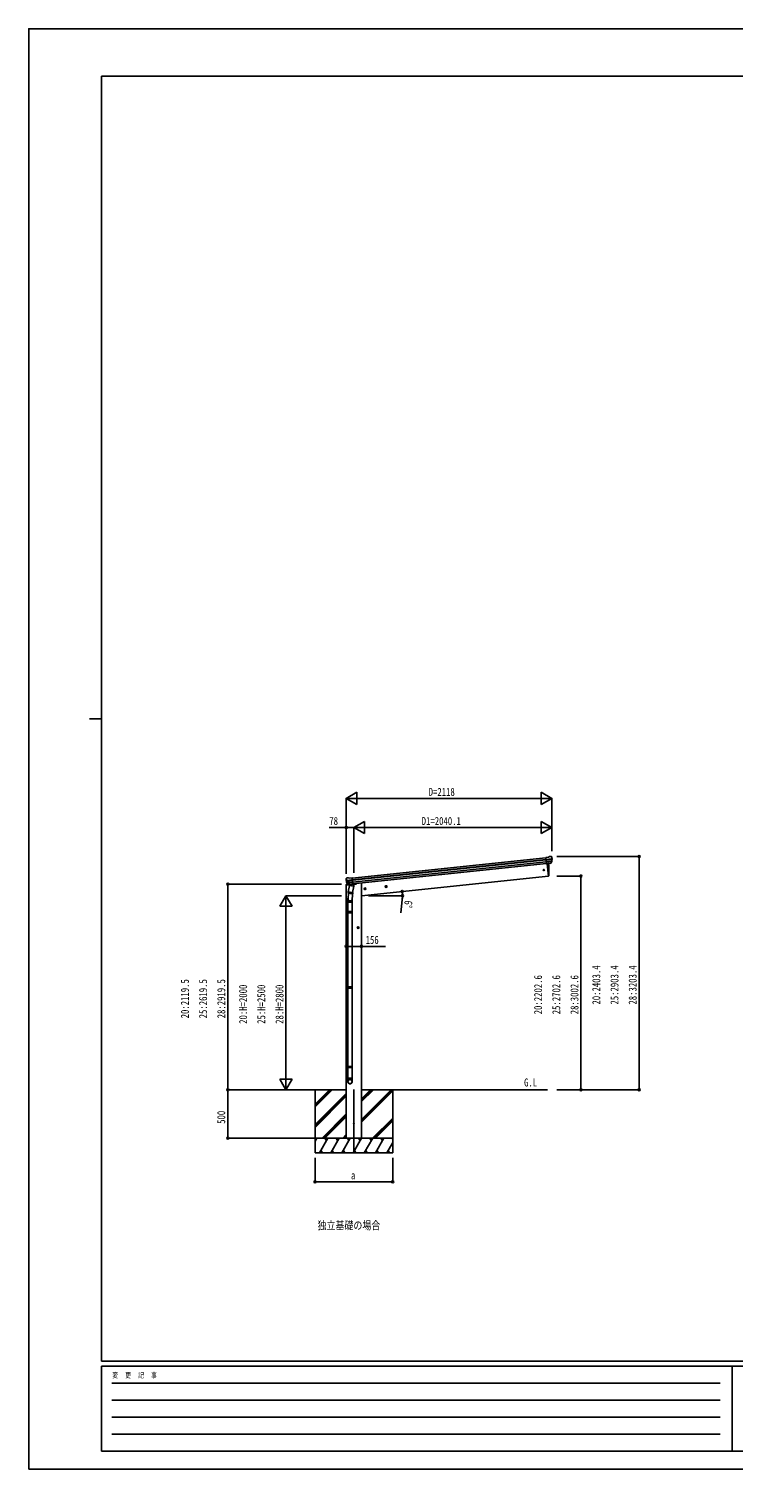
# Model space of a CAD drawing. Units: millimetres, scale not verified. Extents: x -10512 to 10512, y -7425 to 7425.
# Drawn here: x -10512 to -3253, y -7425 to 7425 of the extents above; entities that cross this region are included whole.
import ezdxf
from ezdxf.enums import TextEntityAlignment as Align

# ---------------------------------------------------------------- set-up
doc = ezdxf.new("R2010")
doc.units = ezdxf.units.MM
doc.header["$LTSCALE"] = 30
for name, color, linetype in [('0-2_USER1', 3, 'Continuous'), ('0-3_YKK_12', 2, 'Continuous'), ('0-4_YKK_13', 4, 'Continuous'), ('0-5_YKK_A1', 4, 'Continuous'), ('0-6_YKK_D', 6, 'Continuous'), ('0-7_YKK_ZWAK', 7, 'Continuous')]:
    doc.layers.add(name, color=color, linetype=linetype)
doc.styles.add('ＭＳ ゴシック', font='')
doc.styles.get('ＭＳ ゴシック').set_extended_font_data('MS Gothic')

msp = doc.modelspace()

# ---------------------------------------------------------------- linework, layer by layer
at = {"layer": '0-3_YKK_12'}
msp.add_line((-7162.45, -3510), (-7162.45, -4165), dxfattribs=at)
at = {"layer": '0-4_YKK_13'}
for p, q in [((-5157.89, -1115.92), (-5184.42, -1118.71)), ((-5177.63, -1183.26), (-5184.42, -1118.71)), ((-5182.26, -1139.24), (-5122.52, -1132.96)), ((-5122.04, -1138.83), (-5181.64, -1145.09)), ((-5122.88, -1155.58), (-5179.91, -1161.58)), ((-5124.27, -1160.24), (-5179.44, -1166.04)), ((-5134.28, -1178.48), (-5177.66, -1183.04)), ((-5177.63, -1183.26), (-5167.69, -1182.22)), ((-5170.75, -1182.54), (-5157.36, -1309.93)), ((-5167.69, -1182.22), (-5167.41, -1182.28)), ((-5167.41, -1182.28), (-5142.08, -1179.62)), ((-5142.08, -1179.62), (-5141.83, -1179.5)), ((-5141.83, -1179.5), (-5134.14, -1178.69)), ((-5132.83, -1176.82), (-5123.38, -1158.52)), ((-5131.77, -1177.25), (-5121.65, -1158.99)), ((-5131.58, -1107.12), (-5131.58, -1107.12)), ((-5127.91, -1108.21), (-5127.91, -1108.21)), ((-5127.91, -1108.21), (-5123.59, -1111.71)), ((-5123.59, -1111.71), (-5122.73, -1112.4)), ((-5121.34, -1116.1), (-5121.65, -1114.25)), ((-7241.45, -1334.3), (-7242.15, -1335.16)), ((-7237.95, -1329.98), (-7241.45, -1334.3)), ((-7237.95, -1329.98), (-7237.95, -1329.98)), ((-7234.6, -1328.16), (-7234.59, -1328.16)), ((-7207.02, -1331.29), (-7180.5, -1328.51)), ((-7173.72, -1393.06), (-7180.5, -1328.51)), ((-5157.36, -1309.93), (-5155.31, -1309.64)), ((-7242.45, -1397.66), (-7243.35, -1404.49)), ((-7243.35, -1404.49), (-7209.62, -1400.95)), ((-7242.74, -1339.07), (-7242.82, -1337.2)), ((-7222.94, -1393.3), (-7239.79, -1395.07)), ((-7178.34, -1349.04), (-7238.08, -1355.31)), ((-7237.33, -1361.15), (-7177.73, -1354.89)), ((-7219.82, -1396.71), (-7233.52, -1380.96)), ((-7233.03, -1377.37), (-7176, -1371.37)), ((-7218.88, -1396.07), (-7231.93, -1380.14)), ((-7230.7, -1381.64), (-7175.53, -1375.84)), ((-7222.22, -1483.9), (-7219.73, -1471.65)), ((-7206.38, -1406), (-7219.74, -1471.65)), ((-7174.86, -1480.78), (-7219.74, -1471.65)), ((-7209.52, -1396.82), (-7217.21, -1397.63)), ((-7217.12, -1397.39), (-7173.74, -1392.83)), ((-7216.37, -1397.63), (-7214.8, -1397.47)), ((-7214.8, -1397.47), (-7177.26, -1393.52)), ((-7213.01, -1397.93), (-7213.16, -1398.66)), ((-7212.54, -1399.79), (-7187.79, -1409.54)), ((-7209.25, -1396.89), (-7209.52, -1396.82)), ((-7183.92, -1394.22), (-7209.25, -1396.89)), ((-7161.5, -1415.13), (-7206.38, -1406)), ((-7204.21, -1403.08), (-7204.87, -1406.31)), ((-7183.4, -1394.55), (-7186.32, -1408.9)), ((-7183.66, -1394.1), (-7183.92, -1394.22)), ((-7173.72, -1393.06), (-7183.66, -1394.1)), ((-7174.43, -1478.64), (-7181.08, -1546.39)), ((-7174.87, -1480.78), (-7177.41, -1493.25)), ((-7177.26, -1393.52), (-7175.7, -1393.36)), ((-7174.86, -1480.78), (-7161.5, -1415.13)), ((-7173.88, -1391.48), (-7172.96, -1391.66)), ((-7172.96, -1391.66), (-7161.75, -1408.59)), ((-7169.6, -1396.74), (-7140.33, -1393.66)), ((-7161.75, -1408.59), (-7163.02, -1414.82)), ((-7135.47, -1386.11), (-7135.9, -1389.34)), ((-7225.04, -1579.82), (-7225.04, -1545.47)), ((-7179.04, -1579.82), (-7225.04, -1579.82)), ((-7223.04, -1579.82), (-7223.04, -1676.57)), ((-7217.33, -1486.94), (-7222.89, -1542.66)), ((-7222.01, -1485.3), (-7222.01, -1485.3)), ((-7220.67, -1486.26), (-7179.71, -1494.59)), ((-7181.04, -1579.82), (-7181.04, -1676.57)), ((-7179.04, -1545.17), (-7179.04, -1579.82)), ((-7225.04, -1678.57), (-7224.04, -1676.57)), ((-7179.04, -1678.57), (-7225.04, -1678.57)), ((-7179.04, -1686.57), (-7225.04, -1686.57)), ((-7180.04, -1676.57), (-7224.04, -1676.57)), ((-7180.04, -1688.57), (-7224.04, -1688.57)), ((-7223.04, -1688.57), (-7223.04, -2452.45)), ((-7181.04, -1688.57), (-7181.04, -2452.45)), ((-7179.04, -1678.57), (-7180.04, -1676.57)), ((-7179.04, -1686.57), (-7180.04, -1688.57)), ((-7179.04, -1678.57), (-7179.04, -1686.57)), ((-7225.04, -2454.45), (-7224.04, -2452.45)), ((-7179.04, -2454.45), (-7225.04, -2454.45)), ((-7179.04, -2462.45), (-7225.04, -2462.45)), ((-7180.04, -2452.45), (-7224.04, -2452.45)), ((-7180.04, -2464.45), (-7224.04, -2464.45)), ((-7223.04, -2464.45), (-7223.04, -3272.94)), ((-7181.04, -2464.45), (-7181.04, -3272.94)), ((-7179.04, -2454.45), (-7180.04, -2452.45)), ((-7179.04, -2462.45), (-7180.04, -2464.45)), ((-7179.04, -2454.45), (-7179.04, -2462.45)), ((-7225.04, -3274.94), (-7224.04, -3272.94)), ((-7179.04, -3274.94), (-7225.04, -3274.94)), ((-7179.04, -3282.94), (-7225.04, -3282.94)), ((-7225.04, -3429.08), (-7225.04, -3394.94)), ((-7179.04, -3394.94), (-7225.04, -3394.94)), ((-7180.04, -3272.94), (-7224.04, -3272.94)), ((-7180.04, -3284.94), (-7224.04, -3284.94)), ((-7223.04, -3284.94), (-7223.04, -3394.94)), ((-7181.04, -3284.94), (-7181.04, -3394.94)), ((-7179.04, -3274.94), (-7180.04, -3272.94)), ((-7179.04, -3282.94), (-7180.04, -3284.94)), ((-7179.04, -3274.94), (-7179.04, -3282.94)), ((-7179.04, -3429.08), (-7179.04, -3394.94))]:
    msp.add_line(p, q, dxfattribs=at)
for points in [[(-5157.89, -1115.92), (-5146.3, -1108.95), (-5146.29, -1108.95)], [(-5145.06, -1108.54), (-5145.06, -1108.54), (-5131.58, -1107.12)], [(-7221.11, -1326.74), (-7221.11, -1326.74), (-7234.59, -1328.16)], [(-7207.02, -1331.29), (-7219.82, -1326.89), (-7219.82, -1326.89)], [(-7225.04, -1678.57), (-7225.04, -1686.57), (-7224.04, -1688.57)], [(-7225.04, -2454.45), (-7225.04, -2462.45), (-7224.04, -2464.45)], [(-7225.04, -3274.94), (-7225.04, -3282.94), (-7224.04, -3284.94)]]:
    msp.add_lwpolyline(points, dxfattribs=at)
for centre, radius in [((-5204.15, -1247.38), 6.5), ((-7162.45, -3862.5), 4.5)]:
    msp.add_circle(centre, radius, dxfattribs=at)
for centre, radius, start, end in [((-6051.96, -1269.72), 900, 357.63919, 5.64986), ((-5144.75, -1111.52), 3, 96.02369, 120.97631), ((-5134.39, -1175.8), 2.99, 285.2717, 331.00739), ((-5131.06, -1112.1), 5, 51.04426, 95.95574), ((-5314.9, -1137.75), 192.44, 1.4271, 6.57578), ((-5126.04, -1157.14), 3, 332.69111, 354.20009), ((-5322.24, -1137.22), 200.2, 354.20009, 359.53883), ((-5077.25, -1130.85), 45.32, 182.67122, 185.64518), ((-5121.85, -1140.17), 1.35, 95.1605, 97.91927), ((-5119.25, -1138.61), 2.74, 179.02151, 184.43412), ((-5124.28, -1157.54), 3, 331, 354.13916), ((-5322.24, -1137.22), 202, 354.13916, 6), ((-7234.07, -1333.13), 5, 96.04426, 140.95574), ((-7220.79, -1329.72), 3, 71.02369, 95.97631), ((-5155.72, -1306.67), 3, 278, 357.63919), ((-7041.84, -1317.95), 202, 186, 197.86084), ((-7239.47, -1398.05), 3, 96, 172.5), ((-7048.91, -1320), 192.44, 185.42422, 190.5729), ((-7282.8, -1362.66), 45.32, 6.35482, 9.32878), ((-7240.11, -1361.52), 2.74, 7.56588, 12.97849), ((-7237.24, -1362.5), 1.35, 94.08073, 96.8395), ((-7041.84, -1317.95), 200.2, 192.46117, 197.79991), ((-7231.25, -1378.99), 3, 197.86084, 221), ((-7229.61, -1378.24), 3, 197.79991, 219.30889), ((-7220.32, -1484.32), 1.95, 167.54017, 209.97766), ((-7217.56, -1394.75), 2.99, 220.99261, 266.7283), ((-7216.42, -1397.14), 0.5, 240.73754, 276), ((-7213.5, -1397.83), 0.5, 348.5, 96), ((-7212.18, -1398.86), 1, 168.5, 248.5), ((-7187.32, -1408.63), 1.03, 242.53897, 344.46569), ((-7182.82, -1394.71), 0.604, 93.09842, 164.70595), ((-7175.75, -1392.86), 0.5, 276, 311.26246), ((-7140.85, -1388.69), 5, 276, 352.5), ((-7195.04, -1545.47), 30, 177.45142, 180), ((-7220.27, -1484.3), 2, 209.90962, 258.5), ((-7179.31, -1492.63), 2, 258.5, 341.96843)]:
    msp.add_arc(centre, radius, start, end, dxfattribs=at)
for centre, major_axis, ratio, start_param, end_param in [((-5134.59, -1175.5), (-0.11, 3), 0.642905, 3.24593831, 4.20392797), ((-5134.46, -1175.7), (1.66, -2.51), 0.997631, 5.80419048, 5.89294842), ((-5134.53, -1175.59), (3.53, -2.11), 0.650902, 5.25614477, 5.32895537), ((-5132.16, -1175.24), (1.08, 3.13), 0.040856, 2.11350352, 2.14162489), ((-5123.6, -1115.71), (-0.87, 5.91), 0.020485, 0.67143203, 1.56913061), ((-5129, -1111.19), (5.88, -1.31), 0.24881, 0.46058498, 0.46410383), ((-5124.62, -1114.74), (-2.34, 1.9), 0.995767, 3.98597162, 4.71238898), ((-5319.93, -1159.16), (-20.92, 199.05), 0.994373, 4.71137894, 4.7277536), ((-7239.82, -1337.05), (1.9, 2.34), 0.995767, 1.57079633, 2.29721369), ((-7236.27, -1332.67), (-5.48, -2.51), 0.24881, 5.81908147, 5.82260033), ((-7240.61, -1338.21), (-0.38, 5.97), 0.020485, 4.7140547, 5.61175327), ((-7039.54, -1339.9), (-20.92, 199.05), 0.994373, 1.55543171, 1.57180637), ((-7219.86, -1394.67), (-1.71, 2.84), 0.040856, 4.14156042, 4.16968179), ((-7217.43, -1394.41), (-0.51, 2.96), 0.642905, 2.07925734, 3.03724699), ((-7217.47, -1394.52), (-3.02, -2.79), 0.650902, 0.95422993, 1.02704053), ((-7217.52, -1394.64), (-1.1, -2.8), 0.997631, 0.39023689, 0.47899483), ((-7202.04, -1545.17), (23, 0), 0.996195, 2.62193603, 6.60747969), ((-7202.04, -1545.17), (21, 0), 0.996195, 3.02154981, 6.2247991), ((-7202.04, -3427.34), (-23, 0), 0.996195, 3.14159265, 6.28318531), ((-7202.04, -3429.08), (-23, 0), 0.996195, 3.14159265, 6.28318531), ((-7202.04, -3429.08), (0, -23.43), 0.981806, 4.71238898, 7.85398163)]:
    msp.add_ellipse(centre, major_axis=major_axis, ratio=ratio, start_param=start_param, end_param=end_param, dxfattribs=at)
msp.add_ellipse((-7202.04, -3429.08), major_axis=(21, 0), ratio=0.996195, dxfattribs=at)
at = {"layer": '0-5_YKK_A1'}
for p, q in [((-7180.29, -1330.5), (-5184.21, -1120.7)), ((-7178.31, -1349.39), (-5182.22, -1139.59)), ((-7177.88, -1353.57), (-5181.78, -1143.77)), ((-7175.78, -1373.43), (-5179.69, -1163.63)), ((-5177.94, -1180.37), (-7174.02, -1390.17)), ((-5170.75, -1182.54), (-5157.36, -1309.93)), ((-5157.36, -1309.93), (-7084.7, -1512.5)), ((-7240.2, -1404.16), (-7240.2, -4012.44)), ((-7084.7, -1383.5), (-7084.7, -4012.44)), ((-7038.54, -1440.28), (-7058.43, -1442.37)), ((-7049.27, -1433.86), (-7055.34, -1438.27)), ((-7055.34, -1438.27), (-7054.56, -1445.74)), ((-7054.56, -1445.74), (-7047.7, -1448.79)), ((-7047.44, -1451.27), (-7049.53, -1431.38)), ((-7042.41, -1436.91), (-7049.27, -1433.86)), ((-6819.74, -1417.28), (-6839.64, -1419.37)), ((-6830.47, -1410.86), (-6836.55, -1415.28)), ((-6836.55, -1415.28), (-6835.76, -1422.74)), ((-6835.76, -1422.74), (-6828.91, -1425.79)), ((-6828.64, -1428.27), (-6830.74, -1408.38)), ((-6823.62, -1413.92), (-6830.47, -1410.86)), ((-7108.7, -1842.05), (-7128.7, -1842.05)), ((-7118.7, -1834.55), (-7125.2, -1838.3)), ((-7125.2, -1838.3), (-7125.2, -1845.8)), ((-7125.2, -1845.8), (-7118.7, -1849.56)), ((-7118.7, -1852.05), (-7118.7, -1832.05)), ((-7112.2, -1838.3), (-7118.7, -1834.55)), ((-7691.34, -3512.5), (-7240.2, -3512.5)), ((-7562.45, -3512.5), (-7562.45, -4162.5)), ((-7562.45, -3689.07), (-7385.88, -3512.5)), ((-7562.45, -3674.93), (-7400.02, -3512.5)), ((-7562.45, -3660.79), (-7414.16, -3512.5)), ((-7562.45, -3872.92), (-7240.2, -3550.67)), ((-7084.7, -3512.5), (-5165.76, -3512.5)), ((-7084.7, -3833.58), (-6763.62, -3512.5)), ((-7084.7, -3819.43), (-6777.76, -3512.5)), ((-7084.7, -3635.59), (-6961.61, -3512.5)), ((-7084.7, -3621.44), (-6975.75, -3512.5)), ((-7084.7, -3607.3), (-6989.9, -3512.5)), ((-7084.7, -3847.72), (-6762.45, -3525.47)), ((-6762.45, -3512.5), (-6762.45, -4162.5)), ((-7562.45, -3887.06), (-7240.2, -3564.81)), ((-7562.45, -3901.2), (-7240.2, -3578.95)), ((-7489.84, -4012.44), (-7240.2, -3762.8)), ((-7475.7, -4012.44), (-7240.2, -3776.94)), ((-7461.56, -4012.44), (-7240.2, -3791.09)), ((-6969.34, -4012.44), (-6762.45, -3805.55)), ((-6955.2, -4012.44), (-6762.45, -3819.69)), ((-6941.06, -4012.44), (-6762.45, -3833.84)), ((-7277.71, -4012.44), (-7240.2, -3974.93)), ((-7263.57, -4012.44), (-7240.2, -3989.08)), ((-7249.42, -4012.44), (-7240.2, -4003.22)), ((-7562.45, -4041.44), (-7545.74, -4012.5)), ((-6762.45, -4012.5), (-7562.45, -4012.5)), ((-7516.87, -4162.5), (-7430.27, -4012.5)), ((-7501.88, -4136.52), (-7486.88, -4162.5)), ((-7445.27, -4038.48), (-7460.27, -4012.5)), ((-7401.4, -4162.5), (-7314.8, -4012.5)), ((-7386.41, -4136.52), (-7371.41, -4162.5)), ((-7329.8, -4038.48), (-7344.8, -4012.5)), ((-7285.93, -4162.5), (-7199.33, -4012.5)), ((-7270.94, -4136.52), (-7255.94, -4162.5)), ((-7214.33, -4038.48), (-7229.33, -4012.5)), ((-7170.46, -4162.5), (-7083.86, -4012.5)), ((-7155.46, -4136.52), (-7140.46, -4162.5)), ((-7098.86, -4038.48), (-7113.86, -4012.5)), ((-7054.99, -4162.5), (-6968.39, -4012.5)), ((-7039.99, -4136.52), (-7025, -4162.5)), ((-6983.39, -4038.48), (-6998.39, -4012.5)), ((-6939.53, -4162.5), (-6852.92, -4012.5)), ((-6924.53, -4136.52), (-6909.53, -4162.5)), ((-6867.92, -4038.48), (-6882.92, -4012.5)), ((-6824.06, -4162.5), (-6762.45, -4055.8)), ((-6809.06, -4136.52), (-6794.06, -4162.5)), ((-6762.45, -4021.17), (-6767.45, -4012.5)), ((-6762.45, -4162.5), (-7562.45, -4162.5))]:
    msp.add_line(p, q, dxfattribs=at)
for points in [[(-7047.7, -1448.79), (-7041.63, -1444.38), (-7042.41, -1436.91)], [(-6828.91, -1425.79), (-6822.83, -1421.38), (-6823.62, -1413.92)], [(-7118.7, -1849.56), (-7112.2, -1845.8), (-7112.2, -1838.3)]]:
    msp.add_lwpolyline(points, dxfattribs=at)
for centre, radius in [((-7048.48, -1441.32), 8.5), ((-7048.48, -1441.32), 7.7), ((-7048.48, -1441.32), 6.5), ((-6829.69, -1418.33), 8.5), ((-6829.69, -1418.33), 7.7), ((-6829.69, -1418.33), 6.5), ((-7118.7, -1842.05), 8.5), ((-7118.7, -1842.05), 7.7), ((-7118.7, -1842.05), 6.5)]:
    msp.add_circle(centre, radius, dxfattribs=at)
at = {"layer": '0-6_YKK_D'}
for p, q in [((-7240.7, -509.1), (-7132.45, -446.6)), ((-7240.7, -1276.52), (-7240.7, -508.1)), ((-7240.7, -509.1), (-7132.45, -571.6)), ((-7240.7, -509.1), (-7024.19, -509.1)), ((-7132.45, -571.6), (-7132.45, -446.6)), ((-7115.7, -509.1), (-5247.32, -509.1)), ((-5122.32, -509.1), (-5338.82, -509.1)), ((-5122.32, -509.1), (-5230.57, -446.6)), ((-5230.57, -446.6), (-5230.57, -571.6)), ((-5122.32, -509.1), (-5230.57, -571.6)), ((-5122.32, -1053.78), (-5122.32, -508.1)), ((-7240.2, -1286.52), (-7240.2, -808.1)), ((-7162.45, -809.1), (-7054.2, -746.6)), ((-7162.45, -1278.35), (-7162.45, -808.1)), ((-7162.45, -1277.35), (-7162.45, -808.1)), ((-7162.45, -809.1), (-7054.2, -871.6)), ((-7162.45, -809.1), (-6945.94, -809.1)), ((-7054.2, -871.6), (-7054.2, -746.6)), ((-7037.45, -809.1), (-5247.32, -809.1)), ((-5122.32, -809.1), (-5338.82, -809.1)), ((-5122.32, -809.1), (-5230.57, -746.6)), ((-5230.57, -746.6), (-5230.57, -871.6)), ((-5122.32, -809.1), (-5230.57, -871.6)), ((-5122.32, -1052.78), (-5122.32, -808.1)), ((-5071.48, -1109.1), (-4221.32, -1109.1)), ((-4222.32, -1109.1), (-4222.32, -3512.5)), ((-5071.48, -1309.93), (-4821.32, -1309.93)), ((-4822.32, -1309.93), (-4822.32, -3512.5)), ((-7290.7, -1393.01), (-8463.45, -1393.01)), ((-8462.45, -1393.01), (-8462.45, -3512.5)), ((-7862.45, -1512.5), (-7924.95, -1620.75)), ((-7924.95, -1620.75), (-7799.95, -1620.75)), ((-7290.7, -1512.5), (-7863.45, -1512.5)), ((-7862.45, -1512.5), (-7799.95, -1620.75)), ((-7862.45, -1512.5), (-7862.45, -1729.01)), ((-7010.34, -1512.5), (-6660.79, -1512.5)), ((-6663.92, -1554.95), (-6677.37, -1688.27)), ((-7862.45, -1637.5), (-7862.45, -3387.5)), ((-7862.45, -3512.5), (-7924.95, -3404.25)), ((-7799.95, -3404.25), (-7924.95, -3404.25)), ((-7862.45, -3512.5), (-7862.45, -3295.99)), ((-7862.45, -3512.5), (-7799.95, -3404.25)), ((-7692.34, -3512.5), (-8463.45, -3512.5)), ((-7692.09, -3512.56), (-8463.45, -3512.56)), ((-8462.45, -3512.56), (-8462.45, -4012.56)), ((-7692.34, -3512.5), (-7863.45, -3512.5)), ((-5071.48, -3512.5), (-4821.32, -3512.5)), ((-5070.48, -3512.5), (-4221.32, -3512.5)), ((-7563.45, -4012.56), (-8463.45, -4012.56)), ((-7562.45, -4213.5), (-7562.45, -4463.5)), ((-6762.45, -4213.5), (-6762.45, -4463.5)), ((-7562.45, -4462.5), (-6762.45, -4462.5))]:
    msp.add_line(p, q, dxfattribs=at)
for points in [[(-7162.45, -809.1), (-7240.2, -809.1), (-7416.7, -809.1)], [(-7240.2, -2034.65), (-7084.7, -2034.65), (-6836.2, -2034.65)]]:
    msp.add_lwpolyline(points, dxfattribs=at)
for centre in [(-7240.2, -809.1), (-4222.32, -1109.1), (-4822.32, -1309.93), (-8462.45, -1393.01), (-6664.1, -1468.29), (-6661.79, -1512.5), (-7240.2, -2034.65), (-7084.7, -2034.65), (-8462.45, -3512.5), (-8462.45, -3512.56), (-4822.32, -3512.5), (-4222.32, -3512.5), (-8462.45, -4012.56), (-7562.45, -4462.5), (-6762.45, -4462.5)]:
    msp.add_circle(centre, 10.62, dxfattribs=at)
for start, end in [(0, 6), (354.23974, 0)]:
    msp.add_arc((-7084.7, -1512.5), 422.91, start, end, dxfattribs=at)
at = {"layer": '0-7_YKK_ZWAK'}
for p, q in [((9737.55, 6937.5), (-9762.45, 6937.5)), ((-9762.45, -6312.5), (-9762.45, 6937.5)), ((-9887.45, 312.5), (-9762.45, 312.5)), ((9737.55, -6312.5), (-9762.45, -6312.5)), ((-3262.45, -6362.5), (-9762.45, -6362.5)), ((-9762.45, -7237.5), (-9762.45, -6362.5)), ((-3262.45, -6362.5), (-3262.45, -7237.5)), ((-12.45, -6362.5), (-3262.45, -6362.5)), ((-9656.2, -6537.5), (-3387.45, -6537.5)), ((-9656.2, -6712.5), (-3387.45, -6712.5)), ((-9656.2, -6887.5), (-3387.45, -6887.5)), ((-9656.2, -7062.5), (-3387.45, -7062.5)), ((-9762.45, -7237.5), (-3262.45, -7237.5)), ((-3262.45, -7237.5), (-12.45, -7237.5))]:
    msp.add_line(p, q, dxfattribs=at)
msp.add_lwpolyline([(-10512.5, -7425), (10512.5, -7425), (10512.5, 7425), (-10512.5, 7425)], close=True, dxfattribs=at)

# ---------------------------------------------------------------- texts
at = {"layer": '0-2_USER1', "style": 'ＭＳ ゴシック', "width": 0.8}
for s, p in [('G.L', (-5408.4, -3503.86)), ('独立基礎の場合', (-7536.5, -4977.5))]:
    msp.add_text(s, height=82.48, dxfattribs=at).set_placement(p, align=Align.BOTTOM_LEFT)
at = {"layer": '0-6_YKK_D', "style": 'ＭＳ ゴシック', "width": 0.8}
for s, p in [('D=2118', (-6391.51, -508.1)), ('78', (-7415.7, -808.1)), ('D1=2040.1', (-6463.38, -808.1)), ('156', (-7041.2, -2033.65)), ('a', (-7192.45, -4461.5))]:
    msp.add_text(s, height=82.48, dxfattribs=at).set_placement(p, align=Align.BOTTOM_LEFT)
for s, rotation, p in [('6°', 264.24, (-6663.03, -1556.04)), ('20:2202.6', 90, (-5198.32, -2735.21)), ('25:2702.6', 90, (-5010.82, -2735.21)), ('28:3002.6', 90, (-4823.32, -2735.21)), ('20:2403.4', 90, (-4598.32, -2634.8)), ('25:2903.4', 90, (-4410.82, -2634.8)), ('28:3203.4', 90, (-4223.32, -2634.8)), ('20:2119.5', 90, (-8838.45, -2776.76)), ('25:2619.5', 90, (-8650.95, -2776.76)), ('28:2919.5', 90, (-8463.45, -2776.76)), ('20:H=2000', 90, (-8238.45, -2833.5)), ('25:H=2500', 90, (-8050.95, -2833.5)), ('28:H=2800', 90, (-7863.45, -2833.5)), ('500', 90, (-8463.45, -3864.56))]:
    msp.add_text(s, height=82.48, rotation=rotation, dxfattribs=at).set_placement(p, align=Align.BOTTOM_LEFT)
at = {"layer": '0-7_YKK_ZWAK', "style": 'ＭＳ ゴシック', "width": 0.8}
msp.add_text('変  更  記  事', height=54.99, dxfattribs=at).set_placement((-9653.28, -6500), align=Align.BOTTOM_LEFT)

doc.saveas('drawing.dxf')
